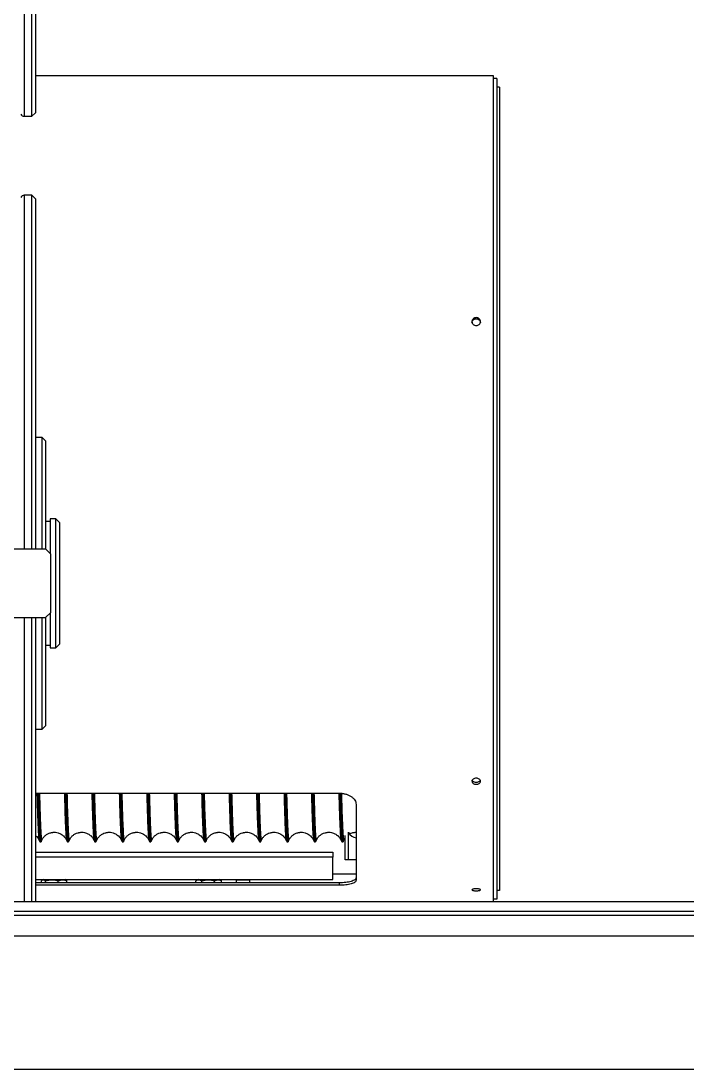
# Model space of a CAD drawing. Header units: millimetres. Extents: x 6622 to 532820, y 3370 to 359312.
# Drawn here: x 471073 to 471461, y 310842 to 311452 of the extents above; entities that cross this region are included whole.
import ezdxf

# ---------------------------------------------------------------- set-up
doc = ezdxf.new("R2010")
doc.units = ezdxf.units.MM

# ---------------------------------------------------------------- blocks, each defined once
blk = doc.blocks.new('A$C6F3A12F4')
at = {"color": 2, "linetype": 'Continuous', "lineweight": 25}
for p, q in [((3685.7, 3475), (3685.7, 225)), ((3691.1, 225), (3691.1, 3475)), ((3693.7, 3475), (3693.7, 225)), ((3705.7, 3475), (3705.7, 225)), ((3783.1, 225), (3783.1, 3475)), ((3211.2, 2351.5), (3211.2, 2350)), ((3211.2, 2351.5), (3679.2, 2351.5)), ((3679.2, 2351.5), (3679.2, 2350)), ((3204.7, 2348), (3204.7, 2081)), ((3685.7, 2348), (3204.7, 2348)), ((3206.2, 2350), (3206.2, 2348)), ((3206.2, 2350), (3684.2, 2350)), ((3684.2, 2350), (3684.2, 2348)), ((3629.03, 2268), (3673.08, 2268)), ((3661.2, 2268), (3661.2, 2263.5)), ((3669.7, 2268), (3669.7, 2254.5)), ((3645.31, 2263.5), (3645.2, 2263.44)), ((3661.2, 2263.5), (3645.31, 2263.5)), ((3661.2, 2261.5), (3647.16, 2261.5)), ((3649.75, 2260.82), (3648.62, 2261.5)), ((3650.7, 2259.66), (3650.7, 2260.34)), ((3661.2, 2263.5), (3661.2, 2261.5)), ((3622.41, 2081), (3622.41, 2258)), ((3656.7, 2081), (3656.7, 2254.5)), ((3656.7, 2254.5), (3659.7, 2254.5)), ((3659.7, 2254.5), (3659.7, 2081)), ((3672.7, 2254.5), (3659.7, 2254.5)), ((3672.7, 2081), (3672.7, 2254.5)), ((3674.65, 2258), (3674.65, 2081)), ((3674.65, 2258), (3676.09, 2258)), ((3676.09, 2258), (3676.09, 2081)), ((3650.7, 2243.66), (3650.7, 2244.34)), ((3650.7, 2227.66), (3650.7, 2228.34)), ((3650.7, 2211.66), (3650.7, 2212.34)), ((3673.1, 2206), (3672.7, 2205.6)), ((3674.65, 2206), (3673.1, 2206)), ((3673.1, 2206), (3673.1, 2198)), ((3672.7, 2198.4), (3673.1, 2198)), ((3673.1, 2198), (3674.65, 2198)), ((3650.7, 2195.66), (3650.7, 2196.34)), ((3673.39, 2189.32), (3672.7, 2188.12)), ((3673.5, 2189.5), (3673.38, 2189.3)), ((3674.65, 2189.5), (3673.5, 2189.5)), ((3674.65, 2185.45), (3673.5, 2185.45)), ((3650.7, 2179.66), (3650.7, 2180.34)), ((3672.7, 2175.88), (3673.39, 2174.68)), ((3674.65, 2177.95), (3673.5, 2177.95)), ((3674.65, 2174.5), (3673.5, 2174.5)), ((3650.7, 2163.66), (3650.7, 2164.34)), ((3650.7, 2147.66), (3650.7, 2148.34)), ((3650.7, 2131.66), (3650.7, 2132.34)), ((3650.7, 2115.66), (3650.7, 2116.34)), ((3650.7, 2099.66), (3650.7, 2100.34)), ((3464.7, 2095), (3462.7, 2093)), ((3464.7, 2095), (3535.7, 2095)), ((3537.7, 2093), (3535.7, 2095)), ((3673.12, 2098.84), (3672.7, 2098.13)), ((3674.65, 2099.35), (3673.5, 2099.35)), ((3674.65, 2094.35), (3673.5, 2094.35)), ((3462.7, 2093), (3462.7, 2089.7)), ((3537.7, 2093), (3462.7, 2093)), ((3462.7, 2089.7), (3482.9, 2089.7)), ((3464.2, 2089.7), (3464.2, 2087)), ((3483.2, 2090), (3480.2, 2087)), ((3517.2, 2090), (3483.2, 2090)), ((3520.2, 2087), (3517.2, 2090)), ((3517.5, 2089.7), (3537.7, 2089.7)), ((3536.2, 2087), (3536.2, 2089.7)), ((3537.7, 2089.7), (3537.7, 2093)), ((3417.2, 2087), (3415.2, 2085)), ((3415.2, 2085), (3415.2, 2081)), ((3480.2, 2085), (3415.2, 2085)), ((3417.2, 2087), (3480.2, 2087)), ((3480.2, 2018), (3480.2, 2087)), ((3520.2, 2018), (3520.2, 2087)), ((3520.2, 2087), (3583.2, 2087)), ((3585.2, 2085), (3520.2, 2085)), ((3585.2, 2085), (3583.2, 2087)), ((3585.2, 2081), (3585.2, 2085)), ((3650.7, 2083.66), (3650.7, 2084.34)), ((3672.7, 2085.88), (3673.12, 2085.16)), ((3674.65, 2087), (3673.5, 2087)), ((3674.65, 2084.65), (3673.5, 2084.65)), ((3022.2, 2081), (3226.2, 2081)), ((3228.2, 2079), (3022.2, 2079)), ((3228.2, 2079), (3226.2, 2081)), ((3228.2, 2074.45), (3228.2, 2079)), ((3276.2, 2081), (3274.2, 2079)), ((3274.2, 2079), (3274.2, 2074.45)), ((3480.2, 2079), (3274.2, 2079)), ((3276.2, 2081), (3480.2, 2081)), ((3520.2, 2081), (3685.7, 2081)), ((3685.7, 2079), (3520.2, 2079)), ((3022.2, 2074.45), (3228.2, 2074.45)), ((3274.2, 2074.45), (3480.2, 2074.45)), ((3520.2, 2074.45), (3685.7, 2074.45))]:
    blk.add_line(p, q, dxfattribs=at)
at = {"color": 2, "linetype": 'Continuous', "lineweight": 25, "flags": 128}
blk.add_lwpolyline([(3348.38, 2335.5), (3348.38, 2335.5), (3347.5, 2335.68), (3346.77, 2336.23), (3346.27, 2337.04), (3346.11, 2338), (3346.27, 2338.96), (3346.77, 2339.77), (3347.5, 2340.32), (3348.38, 2340.5), (3348.38, 2340.5)], dxfattribs=at)
at = {"color": 2, "linetype": 'Continuous', "lineweight": 25}
for centre, radius, start, end in [((3641.7, 2269.5), 7, 301.00272, 347.62637), ((3226.2, 2074.45), 2, 292.5, 0), ((3276.2, 2074.45), 2, 180, 247.5)]:
    blk.add_arc(centre, radius, start, end, dxfattribs=at)
for points, knots in [([(3347.77, 2340.5), (3348.07, 2340.47), (3348.67, 2340.4), (3349.43, 2339.81), (3349.96, 2338.99), (3350.12, 2338), (3349.96, 2337.01), (3349.43, 2336.19), (3348.68, 2335.62), (3347.77, 2335.44), (3346.87, 2335.62), (3346.12, 2336.19), (3345.59, 2337.01), (3345.43, 2338), (3345.59, 2338.99), (3346.12, 2339.81), (3346.87, 2340.4), (3347.47, 2340.47), (3347.77, 2340.5)], [0, 0, 0, 0, 0.062401, 0.124899, 0.18755, 0.249912, 0.31252, 0.374931, 0.437531, 0.49995, 0.562601, 0.624959, 0.687617, 0.749983, 0.812564, 0.874996, 0.937384, 1, 1, 1, 1]), ([(3615.47, 2340.5), (3615.7, 2340.47), (3616.17, 2340.4), (3616.75, 2339.81), (3617.15, 2338.99), (3617.27, 2338), (3617.15, 2337.01), (3616.75, 2336.19), (3616.17, 2335.62), (3615.47, 2335.44), (3614.77, 2335.62), (3614.19, 2336.19), (3613.77, 2337.01), (3613.65, 2338), (3613.77, 2338.99), (3614.19, 2339.81), (3614.77, 2340.4), (3615.24, 2340.47), (3615.47, 2340.5)], [0, 0, 0, 0, 0.062402, 0.12489, 0.187549, 0.249911, 0.31252, 0.374926, 0.437539, 0.49995, 0.562606, 0.624966, 0.687618, 0.749984, 0.812565, 0.874999, 0.937382, 1, 1, 1, 1]), ([(3614.94, 2340.36), (3614.99, 2340.35), (3615.26, 2340.29), (3615.67, 2339.79), (3616.08, 2338.99), (3616.2, 2338), (3616.08, 2337.01), (3615.67, 2336.21), (3615.26, 2335.72), (3614.99, 2335.65), (3614.94, 2335.64)], [0, 0, 0, 0, 0.0321922, 0.1875656, 0.3436768, 0.4993366, 0.6556154, 0.8111155, 0.9667581, 1, 1, 1, 1]), ([(3678.7, 2340.5), (3678.78, 2340.47), (3678.93, 2340.4), (3679.12, 2339.81), (3679.26, 2338.99), (3679.3, 2338), (3679.26, 2337.01), (3679.12, 2336.19), (3678.93, 2335.62), (3678.7, 2335.44), (3678.46, 2335.62), (3678.26, 2336.19), (3678.11, 2337.01), (3678.07, 2338), (3678.11, 2338.99), (3678.26, 2339.81), (3678.46, 2340.4), (3678.62, 2340.47), (3678.7, 2340.5)], [0, 0, 0, 0, 0.062407, 0.124905, 0.187554, 0.249917, 0.312527, 0.374933, 0.437545, 0.499954, 0.562612, 0.624974, 0.687626, 0.749991, 0.812571, 0.875009, 0.937392, 1, 1, 1, 1]), ([(3622.41, 2258), (3622.45, 2258.7), (3622.52, 2260.03), (3622.9, 2261.92), (3623.52, 2263.62), (3624.35, 2265.12), (3625.36, 2266.35), (3626.47, 2267.27), (3627.72, 2267.82), (3628.57, 2267.94), (3629.03, 2268)], [0, 0, 0, 0, 0.133624, 0.254276, 0.37496, 0.499985, 0.624716, 0.745734, 0.864309, 1, 1, 1, 1]), ([(3646.13, 2264.26), (3645.91, 2264.73), (3645.59, 2265.42), (3645.35, 2266.41), (3645.25, 2267.09), (3645.19, 2267.63), (3645.21, 2267.92), (3645.21, 2268)], [0, 0, 0, 0, 0.413661, 0.602291, 0.777003, 0.941634, 1, 1, 1, 1]), ([(3671.66, 2268), (3671.88, 2267.94), (3672.3, 2267.83), (3672.88, 2267.27), (3673.39, 2266.36), (3673.83, 2265.12), (3674.19, 2263.62), (3674.44, 2261.93), (3674.6, 2260.03), (3674.63, 2258.71), (3674.65, 2258)], [0, 0, 0, 0, 0.133288, 0.253616, 0.374088, 0.498986, 0.623845, 0.745055, 0.863979, 1, 1, 1, 1]), ([(3673.08, 2268), (3673.31, 2267.94), (3673.73, 2267.83), (3674.31, 2267.27), (3674.82, 2266.36), (3675.26, 2265.12), (3675.62, 2263.62), (3675.88, 2261.93), (3676.04, 2260.03), (3676.07, 2258.71), (3676.09, 2258)], [0, 0, 0, 0, 0.133697, 0.254335, 0.375024, 0.499996, 0.62478, 0.745779, 0.864391, 1, 1, 1, 1]), ([(3622.25, 2258.31), (3623.63, 2258.34), (3627.6, 2258.44), (3633.08, 2258.6), (3638.62, 2258.78), (3643.05, 2258.96), (3646.46, 2259.13), (3648.89, 2259.31), (3650.42, 2259.49), (3650.61, 2259.6), (3650.7, 2259.66)], [0, 0, 0, 0, 0.07382, 0.211956, 0.349564, 0.479356, 0.609606, 0.740005, 0.87024, 1, 1, 1, 1]), ([(3622.44, 2257.92), (3623.49, 2257.95), (3627.11, 2258.03), (3632.27, 2258.19), (3637.8, 2258.37), (3642.2, 2258.55), (3645.6, 2258.72), (3648, 2258.9), (3649.39, 2259.05), (3649.57, 2259.15), (3649.63, 2259.18)], [0, 0, 0, 0, 0.060578, 0.208666, 0.356189, 0.495332, 0.634967, 0.774761, 0.914379, 1, 1, 1, 1]), ([(3650.51, 2260.41), (3650.59, 2260.38), (3650.88, 2260.3), (3650.29, 2260.15), (3648.69, 2259.97), (3645.93, 2259.78), (3642.1, 2259.59), (3637.23, 2259.41), (3631.39, 2259.22), (3626.43, 2259.08), (3623.22, 2259.01), (3622.49, 2258.99)], [0, 0, 0, 0, 0.047553, 0.179141, 0.31122, 0.443435, 0.575429, 0.706898, 0.838634, 0.963225, 1, 1, 1, 1]), ([(3622.52, 2259.42), (3624.66, 2259.48), (3629.55, 2259.6), (3635.73, 2259.79), (3641.08, 2259.99), (3645.04, 2260.19), (3647.81, 2260.38), (3649.41, 2260.56), (3650.01, 2260.71), (3649.7, 2260.79), (3649.62, 2260.82)], [0, 0, 0, 0, 0.116546, 0.265983, 0.415002, 0.549175, 0.683575, 0.817839, 0.951603, 1, 1, 1, 1]), ([(3649.75, 2244.82), (3649.26, 2245.08), (3648.32, 2245.59), (3647.07, 2246.78), (3646.12, 2248.17), (3645.6, 2249.42), (3645.35, 2250.4), (3645.24, 2251.09), (3645.18, 2251.91), (3645.23, 2252.98), (3645.52, 2254.47), (3646.32, 2256.25), (3647.76, 2258.04), (3649.06, 2258.79), (3649.75, 2259.18)], [0, 0, 0, 0, 0.105661, 0.205907, 0.299053, 0.383181, 0.421381, 0.456764, 0.490103, 0.542851, 0.623872, 0.730803, 0.858541, 1, 1, 1, 1]), ([(3650.63, 2260.41), (3650.48, 2260.47), (3650.19, 2260.61), (3649.89, 2260.75), (3649.75, 2260.82)], [0, 0, 0, 0, 0.5, 1, 1, 1, 1]), ([(3649.75, 2259.18), (3649.89, 2259.25), (3650.19, 2259.39), (3650.48, 2259.53), (3650.63, 2259.59)], [0, 0, 0, 0, 0.5, 1, 1, 1, 1]), ([(3622.41, 2243.42), (3624.59, 2243.47), (3629.52, 2243.6), (3635.73, 2243.79), (3641.08, 2243.99), (3645.04, 2244.19), (3647.81, 2244.38), (3649.41, 2244.56), (3650.01, 2244.71), (3649.7, 2244.79), (3649.62, 2244.82)], [0, 0, 0, 0, 0.118481, 0.267592, 0.416283, 0.550163, 0.684268, 0.818238, 0.951709, 1, 1, 1, 1]), ([(3650.51, 2244.41), (3650.59, 2244.38), (3650.88, 2244.3), (3650.29, 2244.15), (3648.69, 2243.97), (3645.93, 2243.78), (3642.1, 2243.59), (3637.23, 2243.41), (3631.39, 2243.22), (3626.41, 2243.08), (3623.17, 2243.01), (3622.41, 2242.99)], [0, 0, 0, 0, 0.047487, 0.178893, 0.310789, 0.44282, 0.574631, 0.705918, 0.837471, 0.96189, 1, 1, 1, 1]), ([(3622.41, 2242.31), (3623.73, 2242.34), (3627.64, 2242.44), (3633.08, 2242.6), (3638.62, 2242.78), (3643.05, 2242.96), (3646.46, 2243.13), (3648.89, 2243.31), (3650.42, 2243.49), (3650.61, 2243.6), (3650.7, 2243.66)], [0, 0, 0, 0, 0.07119, 0.209719, 0.347717, 0.477878, 0.608498, 0.739267, 0.869871, 1, 1, 1, 1]), ([(3622.41, 2241.92), (3623.47, 2241.95), (3627.09, 2242.03), (3632.27, 2242.19), (3637.8, 2242.37), (3642.2, 2242.55), (3645.6, 2242.72), (3648, 2242.9), (3649.39, 2243.05), (3649.57, 2243.15), (3649.63, 2243.18)], [0, 0, 0, 0, 0.061213, 0.209201, 0.356624, 0.495674, 0.635214, 0.774913, 0.914437, 1, 1, 1, 1]), ([(3649.75, 2228.82), (3649.26, 2229.08), (3648.32, 2229.59), (3647.07, 2230.78), (3646.12, 2232.17), (3645.6, 2233.42), (3645.35, 2234.4), (3645.24, 2235.09), (3645.18, 2235.91), (3645.23, 2236.98), (3645.52, 2238.47), (3646.32, 2240.25), (3647.76, 2242.04), (3649.06, 2242.79), (3649.75, 2243.18)], [0, 0, 0, 0, 0.105661, 0.205907, 0.299052, 0.38318, 0.421381, 0.456764, 0.490103, 0.542851, 0.623873, 0.730804, 0.858541, 1, 1, 1, 1]), ([(3650.63, 2244.41), (3650.48, 2244.47), (3650.19, 2244.61), (3649.89, 2244.75), (3649.75, 2244.82)], [0, 0, 0, 0, 0.5, 1, 1, 1, 1]), ([(3649.75, 2243.18), (3649.89, 2243.25), (3650.19, 2243.39), (3650.48, 2243.53), (3650.63, 2243.59)], [0, 0, 0, 0, 0.5, 1, 1, 1, 1]), ([(3622.41, 2227.42), (3624.59, 2227.47), (3629.52, 2227.6), (3635.73, 2227.79), (3641.08, 2227.99), (3645.04, 2228.19), (3647.81, 2228.38), (3649.41, 2228.56), (3650.01, 2228.71), (3649.7, 2228.79), (3649.62, 2228.82)], [0, 0, 0, 0, 0.118481, 0.267592, 0.416283, 0.550163, 0.684268, 0.818238, 0.951709, 1, 1, 1, 1]), ([(3650.51, 2228.41), (3650.59, 2228.38), (3650.88, 2228.3), (3650.29, 2228.15), (3648.69, 2227.97), (3645.93, 2227.78), (3642.1, 2227.59), (3637.23, 2227.41), (3631.39, 2227.22), (3626.41, 2227.08), (3623.17, 2227.01), (3622.41, 2226.99)], [0, 0, 0, 0, 0.047487, 0.178893, 0.310789, 0.44282, 0.574631, 0.705918, 0.837471, 0.96189, 1, 1, 1, 1]), ([(3650.63, 2228.41), (3650.48, 2228.47), (3650.19, 2228.61), (3649.89, 2228.75), (3649.75, 2228.82)], [0, 0, 0, 0, 0.5, 1, 1, 1, 1]), ([(3622.41, 2226.31), (3623.73, 2226.34), (3627.64, 2226.44), (3633.08, 2226.6), (3638.62, 2226.78), (3643.05, 2226.96), (3646.46, 2227.13), (3648.89, 2227.31), (3650.42, 2227.49), (3650.61, 2227.6), (3650.7, 2227.66)], [0, 0, 0, 0, 0.07119, 0.209719, 0.347717, 0.477878, 0.608498, 0.739267, 0.869871, 1, 1, 1, 1]), ([(3622.41, 2225.92), (3623.47, 2225.95), (3627.09, 2226.03), (3632.27, 2226.19), (3637.8, 2226.37), (3642.2, 2226.55), (3645.6, 2226.72), (3648, 2226.9), (3649.39, 2227.05), (3649.57, 2227.15), (3649.63, 2227.18)], [0, 0, 0, 0, 0.061213, 0.209201, 0.356624, 0.495674, 0.635214, 0.774913, 0.914437, 1, 1, 1, 1]), ([(3649.75, 2212.82), (3649.26, 2213.08), (3648.32, 2213.59), (3647.07, 2214.78), (3646.12, 2216.17), (3645.6, 2217.42), (3645.35, 2218.4), (3645.24, 2219.09), (3645.18, 2219.91), (3645.23, 2220.98), (3645.52, 2222.47), (3646.32, 2224.25), (3647.76, 2226.04), (3649.06, 2226.79), (3649.75, 2227.18)], [0, 0, 0, 0, 0.105661, 0.205907, 0.299052, 0.38318, 0.42138, 0.456764, 0.490103, 0.54285, 0.623873, 0.730803, 0.85854, 1, 1, 1, 1]), ([(3649.75, 2227.18), (3649.89, 2227.25), (3650.19, 2227.39), (3650.48, 2227.53), (3650.63, 2227.59)], [0, 0, 0, 0, 0.5, 1, 1, 1, 1]), ([(3622.41, 2211.42), (3624.59, 2211.47), (3629.52, 2211.6), (3635.73, 2211.79), (3641.08, 2211.99), (3645.04, 2212.19), (3647.81, 2212.38), (3649.41, 2212.56), (3650.01, 2212.71), (3649.7, 2212.79), (3649.62, 2212.82)], [0, 0, 0, 0, 0.118481, 0.267592, 0.416283, 0.550163, 0.684268, 0.818238, 0.951709, 1, 1, 1, 1]), ([(3650.51, 2212.41), (3650.59, 2212.38), (3650.88, 2212.3), (3650.29, 2212.15), (3648.69, 2211.97), (3645.93, 2211.78), (3642.1, 2211.59), (3637.23, 2211.41), (3631.39, 2211.22), (3626.41, 2211.08), (3623.17, 2211.01), (3622.41, 2210.99)], [0, 0, 0, 0, 0.047487, 0.178893, 0.310789, 0.44282, 0.574631, 0.705918, 0.837471, 0.96189, 1, 1, 1, 1]), ([(3622.41, 2210.31), (3623.73, 2210.34), (3627.64, 2210.44), (3633.08, 2210.6), (3638.62, 2210.78), (3643.05, 2210.96), (3646.46, 2211.13), (3648.89, 2211.31), (3650.42, 2211.49), (3650.61, 2211.6), (3650.7, 2211.66)], [0, 0, 0, 0, 0.07119, 0.209719, 0.347717, 0.477878, 0.608498, 0.739267, 0.869871, 1, 1, 1, 1]), ([(3622.41, 2209.92), (3623.47, 2209.95), (3627.09, 2210.03), (3632.27, 2210.19), (3637.8, 2210.37), (3642.2, 2210.55), (3645.6, 2210.72), (3648, 2210.9), (3649.39, 2211.05), (3649.57, 2211.15), (3649.63, 2211.18)], [0, 0, 0, 0, 0.061213, 0.209201, 0.356624, 0.495674, 0.635214, 0.774913, 0.914437, 1, 1, 1, 1]), ([(3649.75, 2196.82), (3649.26, 2197.08), (3648.32, 2197.59), (3647.07, 2198.78), (3646.12, 2200.17), (3645.6, 2201.42), (3645.35, 2202.4), (3645.24, 2203.09), (3645.18, 2203.91), (3645.23, 2204.98), (3645.52, 2206.47), (3646.32, 2208.25), (3647.76, 2210.04), (3649.06, 2210.79), (3649.75, 2211.18)], [0, 0, 0, 0, 0.105661, 0.205907, 0.299052, 0.38318, 0.42138, 0.456764, 0.490103, 0.54285, 0.623873, 0.730803, 0.85854, 1, 1, 1, 1]), ([(3650.63, 2212.41), (3650.48, 2212.47), (3650.19, 2212.61), (3649.89, 2212.75), (3649.75, 2212.82)], [0, 0, 0, 0, 0.5, 1, 1, 1, 1]), ([(3649.75, 2211.18), (3649.89, 2211.25), (3650.19, 2211.39), (3650.48, 2211.53), (3650.63, 2211.59)], [0, 0, 0, 0, 0.5, 1, 1, 1, 1]), ([(3622.41, 2195.42), (3624.59, 2195.47), (3629.52, 2195.6), (3635.73, 2195.79), (3641.08, 2195.99), (3645.04, 2196.19), (3647.81, 2196.38), (3649.41, 2196.56), (3650.01, 2196.71), (3649.7, 2196.79), (3649.62, 2196.82)], [0, 0, 0, 0, 0.118481, 0.267592, 0.416283, 0.550163, 0.684268, 0.818238, 0.951709, 1, 1, 1, 1]), ([(3650.51, 2196.41), (3650.59, 2196.38), (3650.88, 2196.3), (3650.29, 2196.15), (3648.69, 2195.97), (3645.93, 2195.78), (3642.1, 2195.59), (3637.23, 2195.41), (3631.39, 2195.22), (3626.41, 2195.08), (3623.17, 2195.01), (3622.41, 2194.99)], [0, 0, 0, 0, 0.047487, 0.178893, 0.310789, 0.44282, 0.574631, 0.705918, 0.837471, 0.96189, 1, 1, 1, 1]), ([(3622.41, 2194.31), (3623.73, 2194.34), (3627.64, 2194.44), (3633.08, 2194.6), (3638.62, 2194.78), (3643.05, 2194.96), (3646.46, 2195.13), (3648.89, 2195.31), (3650.42, 2195.49), (3650.61, 2195.6), (3650.7, 2195.66)], [0, 0, 0, 0, 0.07119, 0.209719, 0.347717, 0.477878, 0.608498, 0.739267, 0.869871, 1, 1, 1, 1]), ([(3622.41, 2193.92), (3623.47, 2193.95), (3627.09, 2194.03), (3632.27, 2194.19), (3637.8, 2194.37), (3642.2, 2194.55), (3645.6, 2194.72), (3648, 2194.9), (3649.39, 2195.05), (3649.57, 2195.15), (3649.63, 2195.18)], [0, 0, 0, 0, 0.061213, 0.209201, 0.356624, 0.495674, 0.635214, 0.774913, 0.914437, 1, 1, 1, 1]), ([(3649.75, 2180.82), (3649.26, 2181.08), (3648.32, 2181.59), (3647.07, 2182.78), (3646.12, 2184.17), (3645.6, 2185.42), (3645.35, 2186.4), (3645.24, 2187.09), (3645.18, 2187.91), (3645.23, 2188.98), (3645.52, 2190.47), (3646.32, 2192.25), (3647.76, 2194.04), (3649.06, 2194.79), (3649.75, 2195.18)], [0, 0, 0, 0, 0.105661, 0.205907, 0.299052, 0.38318, 0.42138, 0.456764, 0.490102, 0.54285, 0.623872, 0.730803, 0.858541, 1, 1, 1, 1]), ([(3650.63, 2196.41), (3650.48, 2196.47), (3650.19, 2196.61), (3649.89, 2196.75), (3649.75, 2196.82)], [0, 0, 0, 0, 0.499994, 1, 1, 1, 1]), ([(3649.75, 2195.18), (3649.89, 2195.25), (3650.19, 2195.39), (3650.48, 2195.53), (3650.63, 2195.59)], [0, 0, 0, 0, 0.5, 1, 1, 1, 1]), ([(3673.5, 2185.45), (3673.33, 2185.8), (3672.99, 2186.51), (3672.81, 2187.89), (3673.23, 2188.87), (3673.5, 2189.5)], [0, 0, 0, 0, 0.2648582, 0.5354687, 1, 1, 1, 1]), ([(3673.5, 2177.95), (3673.33, 2178.6), (3672.99, 2179.92), (3672.81, 2182.47), (3673.23, 2184.3), (3673.5, 2185.45)], [0, 0, 0, 0, 0.264863, 0.535467, 1, 1, 1, 1]), ([(3622.41, 2179.42), (3624.59, 2179.47), (3629.52, 2179.6), (3635.73, 2179.79), (3641.08, 2179.99), (3645.04, 2180.19), (3647.81, 2180.38), (3649.41, 2180.56), (3650.01, 2180.71), (3649.7, 2180.79), (3649.62, 2180.82)], [0, 0, 0, 0, 0.118481, 0.267592, 0.416283, 0.550163, 0.684268, 0.818238, 0.951709, 1, 1, 1, 1]), ([(3650.51, 2180.41), (3650.59, 2180.38), (3650.88, 2180.3), (3650.29, 2180.15), (3648.69, 2179.97), (3645.93, 2179.78), (3642.1, 2179.59), (3637.23, 2179.41), (3631.39, 2179.22), (3626.41, 2179.08), (3623.17, 2179.01), (3622.41, 2178.99)], [0, 0, 0, 0, 0.047487, 0.178893, 0.310789, 0.44282, 0.574631, 0.705918, 0.837471, 0.96189, 1, 1, 1, 1]), ([(3622.41, 2178.31), (3623.73, 2178.34), (3627.64, 2178.44), (3633.08, 2178.6), (3638.62, 2178.78), (3643.05, 2178.96), (3646.46, 2179.13), (3648.89, 2179.31), (3650.42, 2179.49), (3650.61, 2179.6), (3650.7, 2179.66)], [0, 0, 0, 0, 0.07119, 0.209719, 0.347717, 0.477878, 0.608498, 0.739267, 0.869871, 1, 1, 1, 1]), ([(3622.41, 2177.92), (3623.47, 2177.95), (3627.09, 2178.03), (3632.27, 2178.19), (3637.8, 2178.37), (3642.2, 2178.55), (3645.6, 2178.72), (3648, 2178.9), (3649.39, 2179.05), (3649.57, 2179.15), (3649.63, 2179.18)], [0, 0, 0, 0, 0.0612131, 0.2092013, 0.3566238, 0.4956736, 0.6352136, 0.7749135, 0.9144366, 1, 1, 1, 1]), ([(3649.75, 2164.82), (3649.26, 2165.08), (3648.32, 2165.59), (3647.07, 2166.78), (3646.12, 2168.17), (3645.6, 2169.42), (3645.35, 2170.4), (3645.24, 2171.09), (3645.18, 2171.91), (3645.23, 2172.98), (3645.52, 2174.47), (3646.32, 2176.25), (3647.76, 2178.04), (3649.06, 2178.79), (3649.75, 2179.18)], [0, 0, 0, 0, 0.105661, 0.205906, 0.299052, 0.38318, 0.42138, 0.456763, 0.490103, 0.54285, 0.623872, 0.730803, 0.858541, 1, 1, 1, 1]), ([(3650.63, 2180.41), (3650.48, 2180.47), (3650.19, 2180.61), (3649.89, 2180.75), (3649.75, 2180.82)], [0, 0, 0, 0, 0.499994, 1, 1, 1, 1]), ([(3649.75, 2179.18), (3649.89, 2179.25), (3650.19, 2179.39), (3650.48, 2179.53), (3650.63, 2179.59)], [0, 0, 0, 0, 0.4999935, 1, 1, 1, 1]), ([(3673.41, 2174.7), (3673.23, 2175.05), (3672.75, 2175.97), (3672.99, 2177.09), (3673.41, 2177.8), (3673.5, 2177.95)], [0, 0, 0, 0, 0.3240774, 0.8596762, 1, 1, 1, 1]), ([(3622.41, 2163.42), (3624.59, 2163.47), (3629.52, 2163.6), (3635.73, 2163.79), (3641.08, 2163.99), (3645.04, 2164.19), (3647.81, 2164.38), (3649.41, 2164.56), (3650.01, 2164.71), (3649.7, 2164.79), (3649.62, 2164.82)], [0, 0, 0, 0, 0.118481, 0.267592, 0.416283, 0.550163, 0.684268, 0.818238, 0.951709, 1, 1, 1, 1]), ([(3650.51, 2164.41), (3650.59, 2164.38), (3650.88, 2164.3), (3650.29, 2164.15), (3648.69, 2163.97), (3645.93, 2163.78), (3642.1, 2163.59), (3637.23, 2163.41), (3631.39, 2163.22), (3626.41, 2163.08), (3623.17, 2163.01), (3622.41, 2162.99)], [0, 0, 0, 0, 0.047487, 0.178893, 0.310789, 0.44282, 0.574631, 0.705918, 0.837471, 0.96189, 1, 1, 1, 1]), ([(3622.41, 2162.31), (3623.73, 2162.34), (3627.64, 2162.44), (3633.08, 2162.6), (3638.62, 2162.78), (3643.05, 2162.96), (3646.46, 2163.13), (3648.89, 2163.31), (3650.42, 2163.49), (3650.61, 2163.6), (3650.7, 2163.66)], [0, 0, 0, 0, 0.07119, 0.209719, 0.347717, 0.477878, 0.608498, 0.739267, 0.869871, 1, 1, 1, 1]), ([(3622.41, 2161.92), (3623.47, 2161.95), (3627.09, 2162.03), (3632.27, 2162.19), (3637.8, 2162.37), (3642.2, 2162.55), (3645.6, 2162.72), (3648, 2162.9), (3649.39, 2163.05), (3649.57, 2163.15), (3649.63, 2163.18)], [0, 0, 0, 0, 0.0612131, 0.2092013, 0.3566238, 0.4956736, 0.6352136, 0.7749135, 0.9144366, 1, 1, 1, 1]), ([(3649.75, 2148.82), (3649.26, 2149.08), (3648.32, 2149.59), (3647.07, 2150.78), (3646.12, 2152.17), (3645.6, 2153.42), (3645.35, 2154.4), (3645.24, 2155.09), (3645.18, 2155.91), (3645.23, 2156.98), (3645.52, 2158.47), (3646.32, 2160.25), (3647.76, 2162.04), (3649.06, 2162.79), (3649.75, 2163.18)], [0, 0, 0, 0, 0.1056606, 0.2059073, 0.2990514, 0.3831795, 0.4213799, 0.4567631, 0.4901033, 0.5428496, 0.6238721, 0.7308026, 0.858541, 1, 1, 1, 1]), ([(3650.63, 2164.41), (3650.48, 2164.47), (3650.19, 2164.61), (3649.89, 2164.75), (3649.75, 2164.82)], [0, 0, 0, 0, 0.5000065, 1, 1, 1, 1]), ([(3649.75, 2163.18), (3649.89, 2163.25), (3650.19, 2163.39), (3650.48, 2163.53), (3650.63, 2163.59)], [0, 0, 0, 0, 0.4999935, 1, 1, 1, 1]), ([(3622.41, 2147.42), (3624.59, 2147.47), (3629.52, 2147.6), (3635.73, 2147.79), (3641.08, 2147.99), (3645.04, 2148.19), (3647.81, 2148.38), (3649.41, 2148.56), (3650.01, 2148.71), (3649.7, 2148.79), (3649.62, 2148.82)], [0, 0, 0, 0, 0.118481, 0.267592, 0.416283, 0.550163, 0.684268, 0.818238, 0.951709, 1, 1, 1, 1]), ([(3650.63, 2148.41), (3650.48, 2148.47), (3650.19, 2148.61), (3649.89, 2148.75), (3649.75, 2148.82)], [0, 0, 0, 0, 0.5000065, 1, 1, 1, 1]), ([(3650.51, 2148.41), (3650.59, 2148.38), (3650.88, 2148.3), (3650.29, 2148.15), (3648.69, 2147.97), (3645.93, 2147.78), (3642.1, 2147.59), (3637.23, 2147.41), (3631.39, 2147.22), (3626.41, 2147.08), (3623.17, 2147.01), (3622.41, 2146.99)], [0, 0, 0, 0, 0.047487, 0.178893, 0.310789, 0.44282, 0.574631, 0.705918, 0.837471, 0.96189, 1, 1, 1, 1]), ([(3622.41, 2146.31), (3623.73, 2146.34), (3627.64, 2146.44), (3633.08, 2146.6), (3638.62, 2146.78), (3643.05, 2146.96), (3646.46, 2147.13), (3648.89, 2147.31), (3650.42, 2147.49), (3650.61, 2147.6), (3650.7, 2147.66)], [0, 0, 0, 0, 0.07119, 0.209719, 0.347717, 0.477878, 0.608498, 0.739267, 0.869871, 1, 1, 1, 1]), ([(3622.41, 2145.92), (3623.47, 2145.95), (3627.09, 2146.03), (3632.27, 2146.19), (3637.8, 2146.37), (3642.2, 2146.55), (3645.6, 2146.72), (3648, 2146.9), (3649.39, 2147.05), (3649.57, 2147.15), (3649.63, 2147.18)], [0, 0, 0, 0, 0.061213, 0.209201, 0.356624, 0.495674, 0.635214, 0.774913, 0.914437, 1, 1, 1, 1]), ([(3649.75, 2132.82), (3649.26, 2133.08), (3648.32, 2133.59), (3647.07, 2134.78), (3646.12, 2136.17), (3645.6, 2137.42), (3645.35, 2138.4), (3645.24, 2139.09), (3645.18, 2139.91), (3645.23, 2140.98), (3645.52, 2142.47), (3646.32, 2144.25), (3647.76, 2146.04), (3649.06, 2146.79), (3649.75, 2147.18)], [0, 0, 0, 0, 0.1056606, 0.2059073, 0.2990514, 0.3831807, 0.4213799, 0.456763, 0.4901033, 0.5428496, 0.623872, 0.7308026, 0.858541, 1, 1, 1, 1]), ([(3649.75, 2147.18), (3649.89, 2147.25), (3650.19, 2147.39), (3650.48, 2147.53), (3650.63, 2147.59)], [0, 0, 0, 0, 0.500006, 1, 1, 1, 1]), ([(3622.41, 2131.42), (3624.59, 2131.47), (3629.52, 2131.6), (3635.73, 2131.79), (3641.08, 2131.99), (3645.04, 2132.19), (3647.81, 2132.38), (3649.41, 2132.56), (3650.01, 2132.71), (3649.7, 2132.79), (3649.62, 2132.82)], [0, 0, 0, 0, 0.118481, 0.267592, 0.416283, 0.550163, 0.684268, 0.818238, 0.951709, 1, 1, 1, 1]), ([(3650.51, 2132.41), (3650.59, 2132.38), (3650.88, 2132.3), (3650.29, 2132.15), (3648.69, 2131.97), (3645.93, 2131.78), (3642.1, 2131.59), (3637.23, 2131.41), (3631.39, 2131.22), (3626.41, 2131.08), (3623.17, 2131.01), (3622.41, 2130.99)], [0, 0, 0, 0, 0.047487, 0.178893, 0.310789, 0.44282, 0.574631, 0.705918, 0.837471, 0.96189, 1, 1, 1, 1]), ([(3622.41, 2130.31), (3623.73, 2130.34), (3627.64, 2130.44), (3633.08, 2130.6), (3638.62, 2130.78), (3643.05, 2130.96), (3646.46, 2131.13), (3648.89, 2131.31), (3650.42, 2131.49), (3650.61, 2131.6), (3650.7, 2131.66)], [0, 0, 0, 0, 0.07119, 0.209719, 0.347717, 0.477878, 0.608498, 0.739267, 0.869871, 1, 1, 1, 1]), ([(3622.41, 2129.92), (3623.47, 2129.95), (3627.09, 2130.03), (3632.27, 2130.19), (3637.8, 2130.37), (3642.2, 2130.55), (3645.6, 2130.72), (3648, 2130.9), (3649.39, 2131.05), (3649.57, 2131.15), (3649.63, 2131.18)], [0, 0, 0, 0, 0.061213, 0.209201, 0.356624, 0.495674, 0.635214, 0.774913, 0.914437, 1, 1, 1, 1]), ([(3649.75, 2116.82), (3649.26, 2117.08), (3648.32, 2117.59), (3647.07, 2118.78), (3646.12, 2120.17), (3645.6, 2121.42), (3645.35, 2122.4), (3645.24, 2123.09), (3645.18, 2123.91), (3645.23, 2124.98), (3645.52, 2126.47), (3646.32, 2128.25), (3647.76, 2130.04), (3649.06, 2130.79), (3649.75, 2131.18)], [0, 0, 0, 0, 0.1056606, 0.2059073, 0.2990514, 0.3831807, 0.4213799, 0.456763, 0.4901033, 0.5428496, 0.623872, 0.7308026, 0.858541, 1, 1, 1, 1]), ([(3650.63, 2132.41), (3650.48, 2132.47), (3650.19, 2132.61), (3649.89, 2132.75), (3649.75, 2132.82)], [0, 0, 0, 0, 0.5000065, 1, 1, 1, 1]), ([(3649.75, 2131.18), (3649.89, 2131.25), (3650.19, 2131.39), (3650.48, 2131.53), (3650.63, 2131.59)], [0, 0, 0, 0, 0.500006, 1, 1, 1, 1]), ([(3622.41, 2115.42), (3624.59, 2115.47), (3629.52, 2115.6), (3635.73, 2115.79), (3641.08, 2115.99), (3645.04, 2116.19), (3647.81, 2116.38), (3649.41, 2116.56), (3650.01, 2116.71), (3649.7, 2116.79), (3649.62, 2116.82)], [0, 0, 0, 0, 0.118481, 0.267592, 0.416283, 0.550163, 0.684268, 0.818238, 0.951709, 1, 1, 1, 1]), ([(3650.51, 2116.41), (3650.59, 2116.38), (3650.88, 2116.3), (3650.29, 2116.15), (3648.69, 2115.97), (3645.93, 2115.78), (3642.1, 2115.59), (3637.23, 2115.41), (3631.39, 2115.22), (3626.41, 2115.08), (3623.17, 2115.01), (3622.41, 2114.99)], [0, 0, 0, 0, 0.0474873, 0.178893, 0.310789, 0.4428204, 0.5746308, 0.7059176, 0.8374711, 0.9618899, 1, 1, 1, 1]), ([(3622.41, 2114.31), (3623.73, 2114.34), (3627.64, 2114.44), (3633.08, 2114.6), (3638.62, 2114.78), (3643.05, 2114.96), (3646.46, 2115.13), (3648.89, 2115.31), (3650.42, 2115.49), (3650.61, 2115.6), (3650.7, 2115.66)], [0, 0, 0, 0, 0.07119, 0.209719, 0.347717, 0.477878, 0.608498, 0.739267, 0.869871, 1, 1, 1, 1]), ([(3622.41, 2113.92), (3623.47, 2113.95), (3627.09, 2114.03), (3632.27, 2114.19), (3637.8, 2114.37), (3642.2, 2114.55), (3645.6, 2114.72), (3648, 2114.9), (3649.39, 2115.05), (3649.57, 2115.15), (3649.63, 2115.18)], [0, 0, 0, 0, 0.061213, 0.209201, 0.356624, 0.495674, 0.635214, 0.774913, 0.914437, 1, 1, 1, 1]), ([(3649.75, 2100.82), (3649.26, 2101.08), (3648.32, 2101.59), (3647.07, 2102.78), (3646.12, 2104.17), (3645.6, 2105.42), (3645.35, 2106.4), (3645.24, 2107.09), (3645.18, 2107.91), (3645.23, 2108.98), (3645.52, 2110.47), (3646.32, 2112.25), (3647.76, 2114.04), (3649.06, 2114.79), (3649.75, 2115.18)], [0, 0, 0, 0, 0.105661, 0.205907, 0.299051, 0.383181, 0.421381, 0.456763, 0.490103, 0.54285, 0.623872, 0.730803, 0.858541, 1, 1, 1, 1]), ([(3650.63, 2116.41), (3650.48, 2116.47), (3650.19, 2116.61), (3649.89, 2116.75), (3649.75, 2116.82)], [0, 0, 0, 0, 0.5, 1, 1, 1, 1]), ([(3649.75, 2115.18), (3649.89, 2115.25), (3650.19, 2115.39), (3650.48, 2115.53), (3650.63, 2115.59)], [0, 0, 0, 0, 0.500006, 1, 1, 1, 1]), ([(3622.41, 2099.42), (3624.59, 2099.47), (3629.52, 2099.6), (3635.73, 2099.79), (3641.08, 2099.99), (3645.04, 2100.19), (3647.81, 2100.38), (3649.41, 2100.56), (3650.01, 2100.71), (3649.7, 2100.79), (3649.62, 2100.82)], [0, 0, 0, 0, 0.118481, 0.267592, 0.416283, 0.550163, 0.684268, 0.818238, 0.951709, 1, 1, 1, 1]), ([(3650.51, 2100.41), (3650.59, 2100.38), (3650.88, 2100.3), (3650.29, 2100.15), (3648.69, 2099.97), (3645.93, 2099.78), (3642.1, 2099.59), (3637.23, 2099.41), (3631.39, 2099.22), (3626.41, 2099.08), (3623.17, 2099.01), (3622.41, 2098.99)], [0, 0, 0, 0, 0.047487, 0.178893, 0.310789, 0.44282, 0.574631, 0.705918, 0.837471, 0.96189, 1, 1, 1, 1]), ([(3650.63, 2100.41), (3650.48, 2100.47), (3650.19, 2100.61), (3649.89, 2100.75), (3649.75, 2100.82)], [0, 0, 0, 0, 0.5, 1, 1, 1, 1]), ([(3622.41, 2098.31), (3623.73, 2098.34), (3627.64, 2098.44), (3633.08, 2098.6), (3638.62, 2098.78), (3643.05, 2098.96), (3646.46, 2099.13), (3648.89, 2099.31), (3650.42, 2099.49), (3650.61, 2099.6), (3650.7, 2099.66)], [0, 0, 0, 0, 0.07119, 0.209719, 0.347717, 0.477878, 0.608498, 0.739267, 0.869871, 1, 1, 1, 1]), ([(3622.41, 2097.92), (3623.47, 2097.95), (3627.09, 2098.03), (3632.27, 2098.19), (3637.8, 2098.37), (3642.2, 2098.55), (3645.6, 2098.72), (3648, 2098.9), (3649.39, 2099.05), (3649.57, 2099.15), (3649.63, 2099.18)], [0, 0, 0, 0, 0.0612131, 0.2092013, 0.3566238, 0.4956736, 0.6352136, 0.7749135, 0.9144366, 1, 1, 1, 1]), ([(3649.75, 2084.82), (3649.26, 2085.08), (3648.32, 2085.59), (3647.07, 2086.78), (3646.12, 2088.17), (3645.6, 2089.42), (3645.35, 2090.4), (3645.24, 2091.09), (3645.18, 2091.91), (3645.23, 2092.98), (3645.52, 2094.47), (3646.32, 2096.25), (3647.76, 2098.04), (3649.06, 2098.79), (3649.75, 2099.18)], [0, 0, 0, 0, 0.105661, 0.205907, 0.299052, 0.383181, 0.42138, 0.456764, 0.490103, 0.54285, 0.623873, 0.730803, 0.858541, 1, 1, 1, 1]), ([(3649.75, 2099.18), (3649.89, 2099.25), (3650.19, 2099.39), (3650.48, 2099.53), (3650.63, 2099.59)], [0, 0, 0, 0, 0.500003, 1, 1, 1, 1]), ([(3673.5, 2094.35), (3673.33, 2094.78), (3672.99, 2095.66), (3672.81, 2097.36), (3673.23, 2098.58), (3673.5, 2099.35)], [0, 0, 0, 0, 0.264858, 0.535466, 1, 1, 1, 1]), ([(3673.5, 2087), (3673.33, 2087.64), (3672.99, 2088.93), (3672.81, 2091.43), (3673.23, 2093.22), (3673.5, 2094.35)], [0, 0, 0, 0, 0.264866, 0.535468, 1, 1, 1, 1]), ([(3673.5, 2099.35), (3673.4, 2099.25), (3673.23, 2099.08), (3673.21, 2098.91), (3673.2, 2098.84)], [0, 0, 0, 0, 0.60157, 1, 1, 1, 1]), ([(3622.41, 2083.42), (3624.59, 2083.47), (3629.52, 2083.6), (3635.73, 2083.79), (3641.08, 2083.99), (3645.04, 2084.19), (3647.81, 2084.38), (3649.41, 2084.56), (3650.01, 2084.71), (3649.7, 2084.79), (3649.62, 2084.82)], [0, 0, 0, 0, 0.118481, 0.267592, 0.416283, 0.550163, 0.684268, 0.818238, 0.951709, 1, 1, 1, 1]), ([(3650.51, 2084.41), (3650.59, 2084.38), (3650.88, 2084.3), (3650.29, 2084.15), (3648.69, 2083.97), (3645.93, 2083.78), (3642.1, 2083.59), (3637.23, 2083.41), (3631.39, 2083.22), (3626.41, 2083.08), (3623.17, 2083.01), (3622.41, 2082.99)], [0, 0, 0, 0, 0.047487, 0.178893, 0.310789, 0.44282, 0.574631, 0.705918, 0.837471, 0.96189, 1, 1, 1, 1]), ([(3622.41, 2082.31), (3623.73, 2082.34), (3627.64, 2082.44), (3633.08, 2082.6), (3638.62, 2082.78), (3643.05, 2082.96), (3646.46, 2083.13), (3648.89, 2083.31), (3650.42, 2083.49), (3650.61, 2083.6), (3650.7, 2083.66)], [0, 0, 0, 0, 0.07119, 0.209719, 0.347717, 0.477878, 0.608498, 0.739267, 0.869871, 1, 1, 1, 1]), ([(3622.41, 2081.92), (3623.47, 2081.95), (3627.09, 2082.03), (3632.27, 2082.19), (3637.8, 2082.37), (3642.2, 2082.55), (3645.6, 2082.72), (3648, 2082.9), (3649.39, 2083.05), (3649.57, 2083.15), (3649.63, 2083.18)], [0, 0, 0, 0, 0.061213, 0.209201, 0.356624, 0.495674, 0.635214, 0.774913, 0.914437, 1, 1, 1, 1]), ([(3647.07, 2081), (3647.29, 2081.3), (3648.03, 2082.28), (3649.04, 2082.81), (3649.75, 2083.18)], [0, 0, 0, 0, 0.304969, 1, 1, 1, 1]), ([(3650.63, 2084.41), (3650.48, 2084.47), (3650.19, 2084.61), (3649.89, 2084.75), (3649.75, 2084.82)], [0, 0, 0, 0, 0.500003, 1, 1, 1, 1]), ([(3649.75, 2083.18), (3649.89, 2083.25), (3650.19, 2083.39), (3650.48, 2083.53), (3650.63, 2083.59)], [0, 0, 0, 0, 0.500003, 1, 1, 1, 1]), ([(3673.5, 2084.65), (3673.28, 2084.93), (3672.75, 2085.6), (3672.99, 2086.41), (3673.41, 2086.9), (3673.5, 2087)], [0, 0, 0, 0, 0.363711, 0.8679, 1, 1, 1, 1])]:
    blk.add_open_spline(points, degree=3, knots=knots, dxfattribs=at)

msp = doc.modelspace()

# ---------------------------------------------------------------- block references
at = {"color": 0, "rotation": 270}
msp.add_blockref('A$C6F3A12F4', (469000, 314625.198), dxfattribs=at)

doc.saveas('drawing.dxf')
